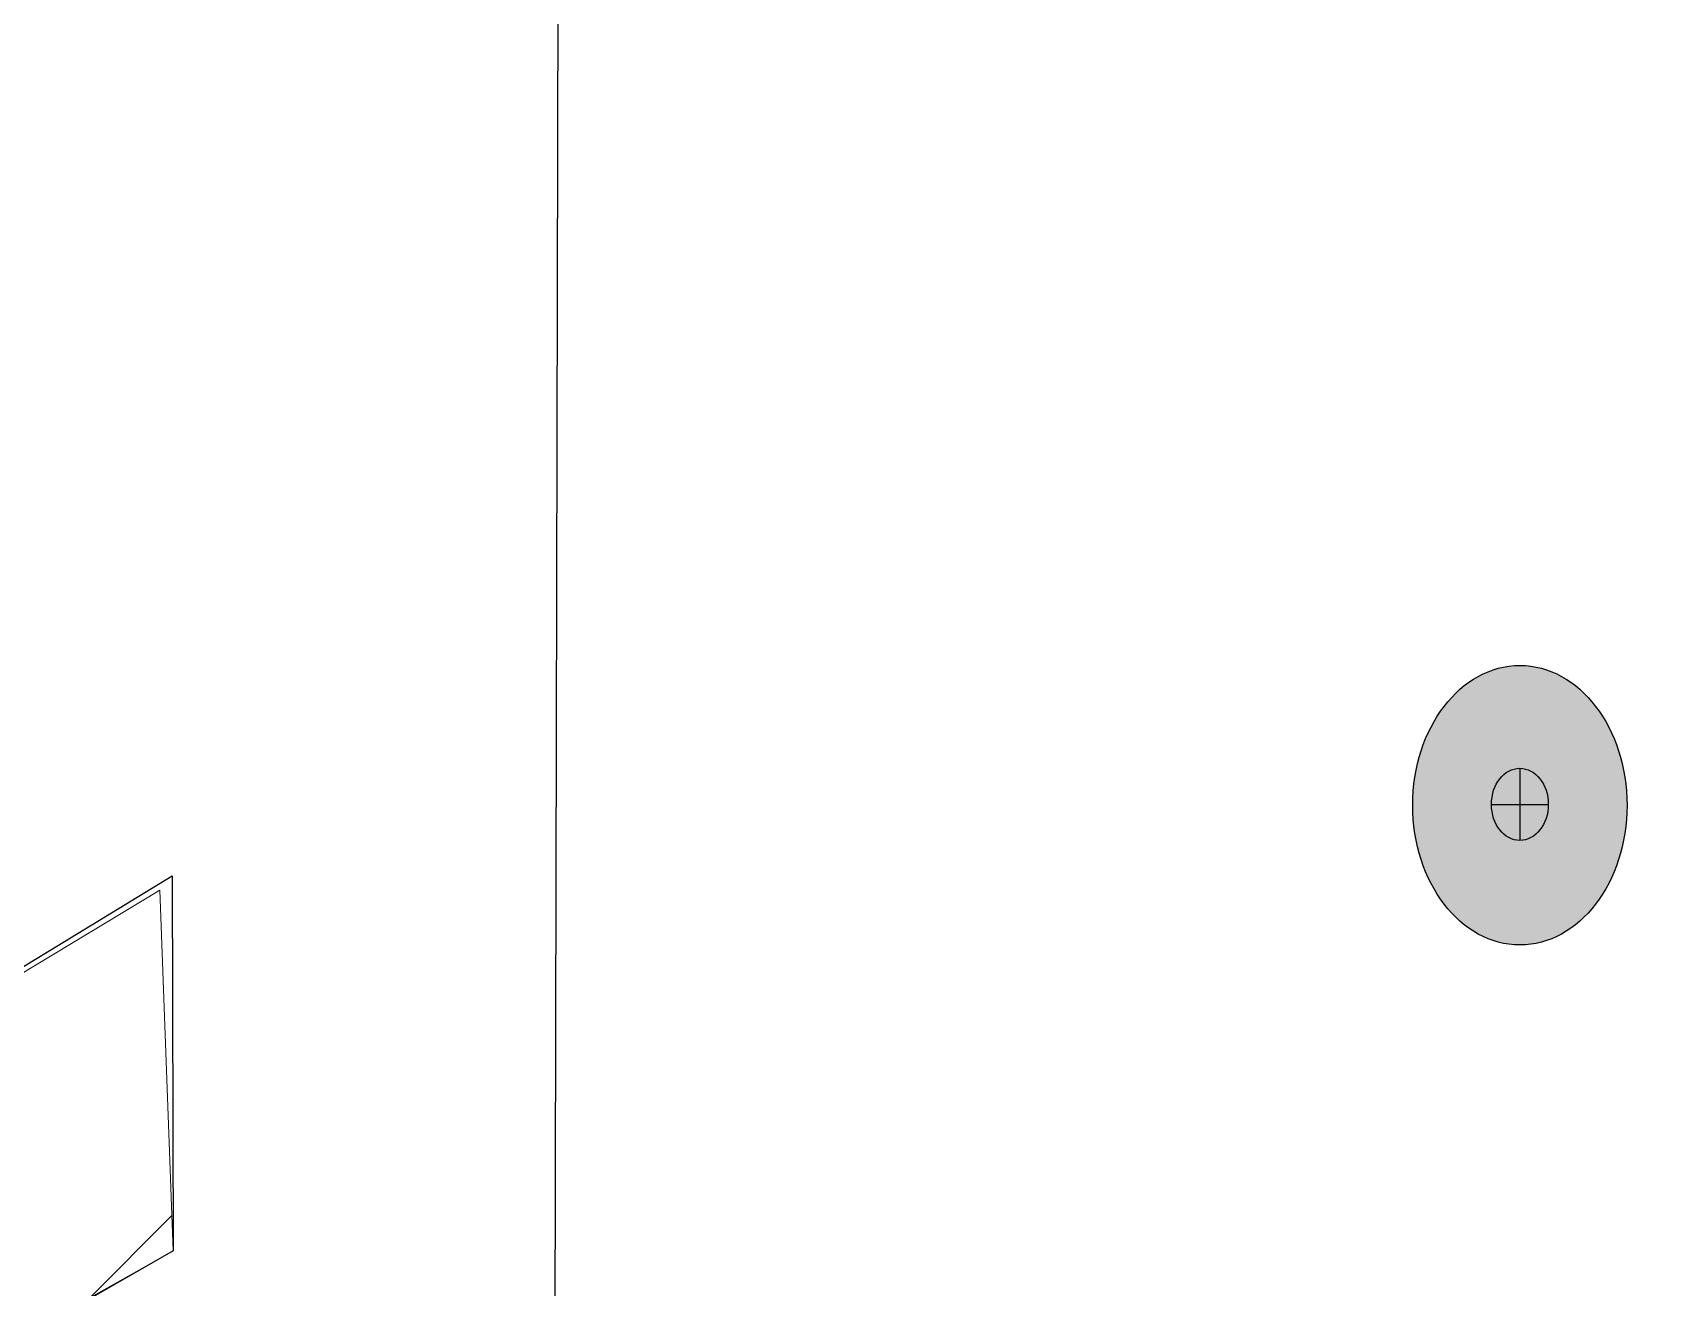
# Model space of a CAD drawing. Extents: x -1337 to 5791, y -3809 to 1769.
# Drawn here: x 4459.4 to 4515.1, y -2086.1 to -2043.2 of the extents above; entities that cross this region are included whole.
import ezdxf

# ---------------------------------------------------------------- set-up
doc = ezdxf.new("R2010")
doc.units = 0
doc.header["$MEASUREMENT"] = 0
for name, color, linetype, lineweight in [('G-ANNO-TTLB', 7, 'Continuous', 0), ('Layer 12', 7, 'Continuous', 0), ('TYVEK', 7, 'Continuous', 0), ('WALL SCRATCH', 7, 'Continuous', 0)]:
    doc.layers.add(name, color=color, linetype=linetype, lineweight=lineweight)

# ---------------------------------------------------------------- blocks, each defined once
blk = doc.blocks.new('Block_554')
at = {"layer": 'TYVEK', "color": 4, "lineweight": 25, "true_color": 0x00ffff}
blk.add_lwpolyline([(4460.183, -2086.067)], dxfattribs=at)
blk = doc.blocks.new('Block_582')
at = {"layer": 'TYVEK', "true_color": 0x003b71, "transparency": 33554687}
h = blk.add_hatch(color=156, dxfattribs=at)
h.dxf.hatch_style = 2
edge = h.paths.add_edge_path()
edge.add_ellipse((4510.32, -2069.581), major_axis=(0, 4.781), ratio=0.766948, start_angle=0, end_angle=360)
at = {"layer": 'TYVEK', "color": 18, "lineweight": 25, "true_color": 0x000000}
for p, q in [((4510.32, -2068.318), (4510.32, -2070.786)), ((4509.347, -2069.552), (4511.293, -2069.552))]:
    blk.add_line(p, q, dxfattribs=at)
blk.add_lwpolyline([(4509.808, -2065.162)], dxfattribs=at)
for centre, major_axis, ratio in [((4510.32, -2069.581), (0, 4.781), 0.766948), ((4510.32, -2069.552), (0, 1.234), 0.788846)]:
    blk.add_ellipse(centre, major_axis=major_axis, ratio=ratio, dxfattribs=at)

msp = doc.modelspace()

# ---------------------------------------------------------------- hatches: boundary and pattern name
at = {"layer": 'G-ANNO-TTLB', "true_color": 0xff00ff, "transparency": 33554687}
h = msp.add_hatch(color=6, dxfattribs=at)
edge = h.paths.add_edge_path()
edge.add_spline(control_points=[(5472, -3692.604), (5472, -3692.604), (2542.482, -3692.604), (2542.482, -3692.604), (2542.482, -3692.604), (2542.482, -1235.604), (2542.482, -1235.604), (2542.482, -1235.604), (5472, -1235.604), (5472, -1235.604), (5472, -1235.604), (5472, -3692.604), (5472, -3692.604)], knot_values=[0, 0, 0, 0, 1, 1, 1, 2, 2, 2, 3, 3, 3, 4, 4, 4, 4], degree=3, periodic=0)
edge = h.paths.add_edge_path()
edge.add_spline(control_points=[(2551.482, -1244.604), (2551.482, -1244.604), (2551.482, -3683.604), (2551.482, -3683.604), (2551.482, -3683.604), (5463, -3683.604), (5463, -3683.604), (5463, -3683.604), (5463, -1244.604), (5463, -1244.604), (5463, -1244.604), (2551.482, -1244.604), (2551.482, -1244.604)], knot_values=[0, 0, 0, 0, 1, 1, 1, 2, 2, 2, 3, 3, 3, 4, 4, 4, 4], degree=3, periodic=0)
edge.add_line((2551.482, -1244.604), (2551.482, -1244.604))
at = {"layer": 'Layer 12', "true_color": 0x000000, "transparency": 33554457}
h = msp.add_hatch(dxfattribs=at)
h.set_pattern_fill('_U', color=18, scale=10, angle=45, style=2, pattern_type=0)
h.set_pattern_definition([(45, (0, 0), (-7.071067, 7.071069), [])])
h.paths.add_polyline_path([(4464.238, -2084.821), (4429.416, -2104.405), (4429.517, -2093.159), (4463.786, -2072.482)])

# ---------------------------------------------------------------- linework, layer by layer
at = {"layer": 'G-ANNO-TTLB'}
for points in [[(5472, -3692.604), (5472, -3692.604), (2542.482, -3692.604), (2542.482, -3692.604), (2542.482, -3692.604), (2542.482, -1235.604), (2542.482, -1235.604), (2542.482, -1235.604), (5472, -1235.604), (5472, -1235.604), (5472, -1235.604), (5472, -3692.604), (5472, -3692.604)], [(2551.482, -1244.604), (2551.482, -1244.604), (2551.482, -3683.604), (2551.482, -3683.604), (2551.482, -3683.604), (5463, -3683.604), (5463, -3683.604), (5463, -3683.604), (5463, -1244.604), (5463, -1244.604), (5463, -1244.604), (2551.482, -1244.604), (2551.482, -1244.604)]]:
    msp.add_open_spline(points, degree=3, knots=[0, 0, 0, 0, 1, 1, 1, 2, 2, 2, 3, 3, 3, 4, 4, 4, 4], dxfattribs=at)
at = {"layer": 'Layer 12'}
msp.add_lwpolyline([(4464.238, -2084.821), (4429.416, -2104.405), (4429.517, -2093.159), (4463.786, -2072.482)], close=True, dxfattribs=at)
at = {"layer": 'TYVEK', "color": 4, "lineweight": 25, "true_color": 0x00ffff}
msp.add_lwpolyline([(4429.197, -2104.941), (4429.196, -2093.326), (4464.206, -2071.997), (4464.238, -2084.821)], close=True, dxfattribs=at)
at = {"layer": 'TYVEK', "color": 1, "lineweight": 25, "true_color": 0xff0000}
msp.add_lwpolyline([(4468.108, -2084.046)], dxfattribs=at)
at = {"layer": 'WALL SCRATCH', "color": 18, "lineweight": 25, "true_color": 0x000000}
msp.add_line((4477.718, -1894.617), (4477.115, -2171.206), dxfattribs=at)
msp.add_line((4477.718, -1894.617), (4477.115, -2171.206), dxfattribs=at)

# ---------------------------------------------------------------- block references
at = {"layer": 'TYVEK'}
for name in ['Block_554', 'Block_582']:
    msp.add_blockref(name, (0, 0), dxfattribs=at)

doc.saveas('drawing.dxf')
